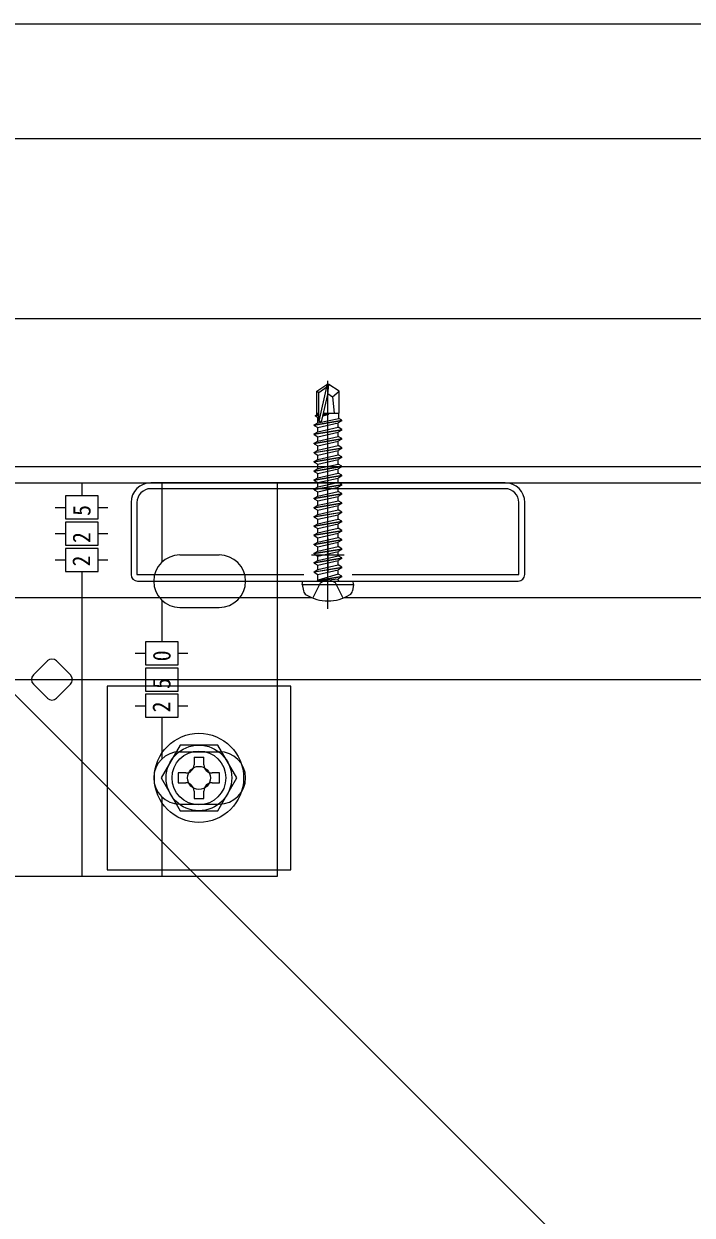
# Model space of a CAD drawing. Units: millimetres, scale not verified. Extents: x -876 to 875, y -1310 to 1303.
# Drawn here: x -212.6 to -110.7, y -386.7 to -205 of the extents above; entities that cross this region are included whole.
import ezdxf
from ezdxf.enums import TextEntityAlignment as Align

# ---------------------------------------------------------------- set-up
doc = ezdxf.new("R2010")
doc.units = ezdxf.units.MM
doc.header["$LTSCALE"] = 6
for name, color, linetype in [('0-2_YKK_11', 7, 'Continuous'), ('0-3_YKK_12', 2, 'Continuous'), ('0-4_YKK_13', 4, 'Continuous'), ('0-7_YSS_K', 3, 'Continuous')]:
    doc.layers.add(name, color=color, linetype=linetype)
doc.styles.add('ＭＳ ゴシック', font='')
doc.styles.get('ＭＳ ゴシック').set_extended_font_data('MS Gothic')

msp = doc.modelspace()

# ---------------------------------------------------------------- linework, layer by layer
at = {"layer": '0-2_YKK_11'}
for p, q in [((-139.228, -274.997), (-193.228, -274.997)), ((-139.228, -275.896), (-193.228, -275.896)), ((-196.228, -277.997), (-196.228, -288.997)), ((-136.228, -288.997), (-136.228, -277.997)), ((-166.228, -283.497), (-166.228, -288.497)), ((-168.728, -285.997), (-163.728, -285.997)), ((-195.228, -289.997), (-137.228, -289.997))]:
    msp.add_line(p, q, dxfattribs=at)
for points in [[(-195.328, -277.996), (-195.328, -288.997), (-169.921, -288.997)], [(-162.535, -288.997), (-137.128, -288.997), (-137.128, -277.996)]]:
    msp.add_lwpolyline(points, dxfattribs=at)
for centre, radius, start, end in [((-193.228, -277.997), 3, 90.00001, 179.99999), ((-193.228, -277.996), 2.1, 90.00001, 179.99999), ((-139.228, -277.997), 3, 0.00001, 89.99999), ((-139.228, -277.996), 2.1, 0.00001, 89.99999), ((-195.228, -288.997), 1, 180.00001, 269.99999), ((-137.228, -288.997), 1, 270.00001, 359.99999)]:
    msp.add_arc(centre, radius, start, end, dxfattribs=at)
at = {"layer": '0-3_YKK_12'}
for p, q in [((-316.228, -204.997), (183.924, -204.997)), ((-316.228, -204.997), (-116.228, -404.997)), ((678.772, -249.997), (-271.228, -249.997)), ((-248.728, -272.497), (11.272, -272.497)), ((-163.728, -292.497), (-63.728, -292.497))]:
    msp.add_line(p, q, dxfattribs=at)
for points in [[(-271.228, -274.997), (678.772, -274.997), (678.772, -249.997)], [(-248.728, -272.497), (-248.728, -274.997), (-248.728, -292.497), (-168.728, -292.497)]]:
    msp.add_lwpolyline(points, dxfattribs=at)
at = {"layer": '0-4_YKK_13'}
for p, q in [((-166.228, -294.197), (-166.228, -259.45)), ((-167.928, -261.042), (-166.378, -259.997)), ((-167.928, -264.397), (-167.928, -261.042)), ((-167.928, -261.042), (-167.628, -261.202)), ((-167.571, -265.606), (-166.378, -260.358)), ((-167.138, -265.503), (-166.228, -261.503)), ((-166.078, -259.997), (-166.378, -259.997)), ((-166.378, -260.358), (-166.378, -259.997)), ((-166.228, -261.503), (-166.228, -259.997)), ((-166.228, -261.503), (-166.078, -259.997)), ((-164.528, -261.042), (-166.078, -259.997)), ((-165.528, -261.897), (-164.528, -261.042)), ((-164.528, -264.397), (-164.528, -261.042)), ((-168.128, -264.747), (-167.628, -264.663)), ((-167.628, -264.763), (-168.128, -264.847)), ((-168.128, -264.847), (-167.778, -265.049)), ((-167.928, -264.397), (-167.628, -264.397)), ((-167.908, -264.62), (-167.908, -264.397)), ((-167.628, -264.587), (-167.908, -264.62)), ((-167.778, -265.049), (-167.628, -265.001)), ((-167.778, -265.829), (-167.778, -265.049)), ((-167.778, -265.829), (-164.548, -265.204)), ((-166.976, -264.793), (-166.07, -264.503)), ((-166.07, -264.503), (-166.944, -264.649)), ((-166.92, -264.545), (-166.07, -264.403)), ((-166.886, -264.397), (-164.528, -264.397)), ((-164.548, -265.204), (-164.548, -264.397)), ((-168.328, -266.147), (-164.128, -265.447)), ((-164.128, -265.547), (-168.328, -266.247)), ((-168.328, -266.247), (-167.778, -266.564)), ((-168.328, -267.547), (-164.128, -266.847)), ((-164.128, -266.947), (-168.328, -267.647)), ((-167.778, -266.564), (-164.678, -265.864)), ((-167.778, -267.229), (-164.678, -266.529)), ((-167.778, -267.229), (-167.778, -266.564)), ((-164.128, -265.547), (-164.678, -265.864)), ((-164.678, -266.529), (-164.678, -265.864)), ((-164.128, -266.947), (-164.678, -267.264)), ((-168.328, -267.647), (-167.778, -267.964)), ((-168.328, -268.947), (-164.128, -268.247)), ((-164.128, -268.347), (-168.328, -269.047)), ((-167.778, -267.964), (-164.678, -267.264)), ((-167.778, -268.629), (-164.678, -267.929)), ((-167.778, -268.629), (-167.778, -267.964)), ((-167.778, -269.364), (-164.678, -268.664)), ((-164.678, -267.929), (-164.678, -267.264)), ((-164.128, -268.347), (-164.678, -268.664)), ((-164.678, -269.329), (-164.678, -268.664)), ((-168.328, -269.047), (-167.778, -269.364)), ((-168.328, -270.347), (-164.128, -269.647)), ((-164.128, -269.747), (-168.328, -270.447)), ((-168.328, -270.447), (-167.778, -270.764)), ((-167.778, -270.029), (-164.678, -269.329)), ((-167.778, -270.029), (-167.778, -269.364)), ((-167.778, -270.764), (-164.678, -270.064)), ((-164.128, -269.747), (-164.678, -270.064)), ((-164.678, -270.729), (-164.678, -270.064)), ((-164.128, -271.147), (-168.328, -271.847)), ((-168.328, -271.747), (-167.778, -271.429)), ((-168.328, -271.847), (-168.328, -271.747)), ((-168.328, -271.847), (-167.778, -272.164)), ((-167.778, -271.429), (-164.678, -270.729)), ((-167.778, -271.429), (-167.778, -270.764)), ((-167.778, -272.829), (-164.678, -272.129)), ((-164.128, -271.147), (-164.678, -271.464)), ((-164.678, -272.129), (-164.678, -271.464)), ((-164.128, -271.147), (-164.128, -271.047)), ((-164.128, -272.547), (-164.128, -272.447)), ((-164.128, -272.547), (-168.328, -273.247)), ((-168.328, -273.147), (-167.778, -272.829)), ((-168.328, -273.247), (-168.328, -273.147)), ((-168.328, -273.247), (-167.778, -273.564)), ((-164.128, -273.947), (-168.328, -274.647)), ((-168.328, -274.547), (-167.778, -274.229)), ((-167.778, -274.229), (-164.678, -273.529)), ((-167.778, -274.964), (-164.678, -274.264)), ((-164.128, -272.547), (-164.678, -272.864)), ((-164.678, -273.529), (-164.678, -272.864)), ((-164.128, -273.947), (-164.678, -274.264)), ((-164.678, -274.929), (-164.678, -274.264)), ((-164.128, -273.947), (-164.128, -273.847)), ((-314.928, -274.997), (-173.928, -274.997)), ((-203.728, -274.997), (-203.728, -276.997)), ((-203.728, -275.962), (-203.728, -276.997)), ((-191.528, -274.997), (-191.528, -287.092)), ((-168.328, -274.647), (-168.328, -274.547)), ((-168.328, -274.647), (-167.778, -274.964)), ((-168.328, -275.947), (-164.128, -275.247)), ((-164.128, -275.347), (-168.328, -276.047)), ((-168.328, -275.947), (-167.778, -275.629)), ((-168.328, -276.047), (-168.328, -275.947)), ((-168.328, -276.047), (-167.778, -276.364)), ((-164.128, -275.347), (-164.678, -275.664)), ((-164.678, -276.329), (-164.678, -275.664)), ((-164.128, -275.347), (-164.128, -275.247)), ((-164.128, -276.747), (-168.328, -277.447)), ((-168.328, -277.347), (-167.778, -277.029)), ((-168.328, -277.447), (-167.778, -277.764)), ((-167.778, -277.029), (-164.678, -276.329)), ((-167.778, -277.764), (-164.678, -277.064)), ((-167.778, -278.429), (-167.778, -277.764)), ((-164.128, -276.647), (-164.678, -276.329)), ((-164.128, -276.747), (-164.678, -277.064)), ((-164.128, -278.047), (-164.678, -277.729)), ((-164.128, -276.747), (-164.128, -276.647)), ((-207.788, -278.747), (-206.228, -278.747)), ((-201.228, -278.747), (-199.753, -278.747)), ((-164.128, -278.147), (-168.328, -278.847)), ((-168.328, -278.747), (-167.778, -278.429)), ((-168.328, -278.847), (-167.778, -279.164)), ((-164.128, -279.547), (-168.328, -280.247)), ((-167.778, -278.429), (-166.228, -278.079)), ((-167.778, -279.164), (-164.678, -278.464)), ((-167.778, -279.829), (-167.778, -279.164)), ((-167.778, -279.829), (-166.228, -279.479)), ((-164.128, -278.147), (-164.678, -278.464)), ((-164.128, -279.447), (-164.678, -279.129)), ((-164.128, -279.547), (-164.678, -279.864)), ((-164.128, -278.147), (-164.128, -278.047)), ((-164.128, -279.547), (-164.128, -279.447)), ((-168.328, -280.147), (-167.778, -279.829)), ((-168.328, -280.247), (-167.778, -280.564)), ((-164.128, -280.947), (-168.328, -281.647)), ((-168.328, -281.547), (-167.778, -281.229)), ((-167.778, -280.564), (-164.678, -279.864)), ((-167.778, -281.229), (-167.778, -280.564)), ((-167.778, -281.229), (-166.228, -280.879)), ((-167.778, -281.964), (-164.678, -281.264)), ((-164.128, -280.847), (-164.678, -280.529)), ((-164.128, -280.947), (-164.678, -281.264)), ((-164.678, -281.929), (-164.678, -281.264)), ((-164.128, -280.947), (-164.128, -280.847)), ((-207.788, -282.747), (-206.228, -282.747)), ((-201.228, -282.747), (-199.753, -282.747)), ((-168.328, -281.647), (-167.778, -281.964)), ((-168.328, -282.947), (-164.128, -282.247)), ((-164.128, -282.347), (-168.328, -283.047)), ((-168.328, -283.047), (-168.328, -282.947)), ((-168.328, -283.047), (-167.778, -283.364)), ((-167.778, -282.629), (-167.778, -281.964)), ((-167.778, -283.364), (-164.678, -282.664)), ((-167.778, -284.029), (-167.778, -283.364)), ((-166.228, -282.279), (-164.678, -281.929)), ((-164.128, -282.247), (-164.678, -281.929)), ((-164.128, -282.347), (-164.678, -282.664)), ((-164.678, -283.329), (-164.678, -282.664)), ((-164.128, -283.647), (-164.678, -283.329)), ((-164.128, -282.347), (-164.128, -282.247)), ((-168.328, -284.347), (-164.128, -283.647)), ((-164.128, -283.747), (-168.328, -284.447)), ((-168.328, -284.447), (-168.328, -284.347)), ((-168.328, -284.447), (-167.778, -284.764)), ((-168.328, -285.747), (-164.128, -285.047)), ((-164.128, -285.147), (-168.328, -285.847)), ((-167.778, -284.764), (-164.678, -284.064)), ((-167.778, -285.429), (-167.778, -284.764)), ((-164.128, -283.747), (-164.678, -284.064)), ((-164.678, -284.729), (-164.678, -284.064)), ((-164.128, -285.047), (-164.678, -284.729)), ((-164.128, -285.147), (-164.678, -285.464)), ((-164.128, -283.747), (-164.128, -283.647)), ((-164.128, -285.147), (-164.128, -285.047)), ((-207.788, -286.747), (-206.228, -286.747)), ((-201.228, -286.747), (-199.753, -286.747)), ((-188.778, -285.997), (-182.778, -285.997)), ((-168.328, -285.847), (-168.328, -285.747)), ((-168.328, -285.847), (-167.778, -286.164)), ((-168.328, -287.147), (-164.128, -286.447)), ((-164.128, -286.547), (-168.328, -287.247)), ((-167.778, -286.164), (-164.678, -285.464)), ((-167.778, -286.829), (-167.778, -286.164)), ((-167.778, -287.564), (-164.678, -286.864)), ((-164.678, -286.129), (-164.678, -285.464)), ((-164.128, -286.447), (-164.678, -286.129)), ((-164.128, -286.547), (-164.678, -286.864)), ((-164.678, -287.529), (-164.678, -286.864)), ((-164.128, -286.547), (-164.128, -286.447)), ((-203.728, -288.45), (-203.728, -289.621)), ((-203.728, -288.497), (-203.728, -334.997)), ((-168.328, -287.247), (-168.328, -287.147)), ((-168.328, -287.247), (-167.778, -287.564)), ((-168.328, -288.547), (-164.128, -287.847)), ((-164.128, -287.947), (-168.328, -288.647)), ((-168.328, -288.547), (-167.778, -288.229)), ((-168.328, -288.647), (-168.328, -288.547)), ((-168.328, -288.647), (-167.778, -288.964)), ((-167.778, -288.229), (-164.678, -287.529)), ((-167.778, -288.229), (-167.778, -287.564)), ((-167.778, -288.964), (-164.678, -288.264)), ((-164.128, -287.847), (-164.678, -287.529)), ((-164.128, -287.947), (-164.678, -288.264)), ((-164.678, -288.929), (-164.678, -288.264)), ((-164.128, -287.947), (-164.128, -287.847)), ((-170.14, -290.497), (-170.052, -289.997)), ((-170.14, -290.497), (-169.968, -291.471)), ((-170.14, -290.497), (-162.316, -290.497)), ((-170.052, -289.997), (-162.405, -289.997)), ((-167.778, -289.797), (-167.778, -288.964)), ((-164.678, -288.929), (-167.728, -289.847)), ((-167.728, -289.847), (-164.128, -289.247)), ((-164.128, -289.347), (-167.728, -289.947)), ((-167.728, -289.947), (-164.678, -289.664)), ((-167.728, -289.947), (-167.728, -289.847)), ((-164.128, -289.247), (-164.678, -288.929)), ((-164.128, -289.347), (-164.678, -289.664)), ((-164.678, -289.797), (-164.678, -289.664)), ((-164.128, -289.347), (-164.128, -289.247)), ((-164.128, -289.347), (-164.128, -289.247)), ((-162.316, -290.497), (-162.488, -291.471)), ((-162.316, -290.497), (-162.405, -289.997)), ((-191.528, -292.901), (-191.528, -299.247)), ((-188.778, -293.997), (-182.778, -293.997)), ((-191.528, -297.247), (-191.528, -299.247)), ((-191.528, -298.212), (-191.528, -299.247)), ((-195.588, -300.997), (-194.028, -300.997)), ((-189.028, -300.997), (-187.553, -300.997)), ((-211.107, -304.289), (-208.985, -302.168)), ((-207.571, -302.168), (-205.45, -304.289)), ((-205.157, -304.997), (-173.928, -304.997)), ((-195.588, -304.997), (-194.028, -304.997)), ((-189.028, -304.997), (-187.553, -304.997)), ((-208.985, -307.825), (-211.107, -305.704)), ((-205.45, -305.704), (-207.571, -307.825)), ((-195.588, -308.997), (-194.028, -308.997)), ((-189.028, -308.997), (-187.553, -308.997)), ((-191.528, -310.747), (-191.528, -317.092)), ((-191.528, -310.747), (-191.528, -311.917)), ((-188.778, -315.997), (-182.778, -315.997)), ((-186.628, -316.847), (-186.628, -317.997)), ((-186.628, -316.847), (-185.128, -316.847)), ((-185.128, -317.997), (-185.128, -316.847)), ((-189.028, -319.247), (-189.028, -320.747)), ((-187.878, -319.247), (-189.028, -319.247)), ((-182.728, -319.247), (-183.878, -319.247)), ((-182.728, -320.747), (-182.728, -319.247)), ((-189.028, -320.747), (-187.878, -320.747)), ((-183.878, -320.747), (-182.728, -320.747)), ((-191.528, -322.901), (-191.528, -334.997)), ((-186.628, -321.997), (-186.628, -323.147)), ((-188.778, -323.997), (-182.778, -323.997))]:
    msp.add_line(p, q, dxfattribs=at)
for points in [[(-167.628, -265.448), (-167.628, -261.202), (-166.378, -260.358)], [(-166.228, -261.396), (-165.528, -261.897), (-165.278, -264.397)], [(-168.128, -264.847), (-168.128, -264.747), (-167.908, -264.62)], [(-166.07, -264.503), (-166.07, -264.403), (-166.91, -264.502)], [(-164.128, -265.547), (-164.128, -265.447), (-164.548, -265.204)], [(-168.328, -266.247), (-168.328, -266.147), (-167.778, -265.829)], [(-164.128, -266.947), (-164.128, -266.847), (-164.678, -266.529)], [(-168.328, -267.647), (-168.328, -267.547), (-167.778, -267.229)], [(-168.328, -269.047), (-168.328, -268.947), (-167.778, -268.629)], [(-164.128, -268.347), (-164.128, -268.247), (-164.678, -267.929)], [(-168.328, -270.447), (-168.328, -270.347), (-167.778, -270.029)], [(-164.128, -269.747), (-164.128, -269.647), (-164.678, -269.329)], [(-168.328, -271.747), (-164.128, -271.047), (-164.678, -270.729)], [(-168.328, -273.147), (-164.128, -272.447), (-164.678, -272.129)], [(-167.778, -272.829), (-167.778, -272.164), (-164.678, -271.464)], [(-168.328, -274.547), (-164.128, -273.847), (-164.678, -273.529)], [(-167.778, -274.229), (-167.778, -273.564), (-164.678, -272.864)], [(-314.928, -274.997), (-314.928, -334.997), (-173.928, -334.997), (-173.928, -274.997)], [(-167.778, -275.629), (-164.977, -274.997), (-164.678, -274.929)], [(-167.778, -275.629), (-167.778, -274.997), (-167.778, -274.964)], [(-167.778, -277.029), (-167.778, -276.364), (-164.678, -275.664)], [(-164.128, -275.247), (-164.561, -274.997), (-164.678, -274.929)], [(-168.328, -277.447), (-168.328, -277.347), (-164.128, -276.647)], [(-166.228, -278.079), (-164.678, -277.729), (-164.678, -277.064)], [(-168.328, -278.847), (-168.328, -278.747), (-164.128, -278.047)], [(-168.328, -280.247), (-168.328, -280.147), (-164.128, -279.447)], [(-166.228, -279.479), (-164.678, -279.129), (-164.678, -278.464)], [(-168.328, -281.647), (-168.328, -281.547), (-164.128, -280.847)], [(-166.228, -280.879), (-164.678, -280.529), (-164.678, -279.864)], [(-168.328, -282.947), (-167.778, -282.629), (-166.228, -282.279)], [(-168.328, -284.347), (-167.778, -284.029), (-164.678, -283.329)], [(-168.328, -285.747), (-167.778, -285.429), (-164.678, -284.729)], [(-168.328, -287.147), (-167.778, -286.829), (-164.678, -286.129)], [(-168.528, -292.576), (-167.373, -290.259), (-166.228, -289.651)], [(-163.928, -292.576), (-165.083, -290.259), (-166.228, -289.651)], [(-186.628, -323.147), (-185.128, -323.147), (-185.128, -321.997)]]:
    msp.add_lwpolyline(points, dxfattribs=at)
for points in [[(-201.228, -280.497), (-201.228, -276.997), (-206.228, -276.997), (-206.228, -280.497)], [(-201.228, -284.497), (-201.228, -280.997), (-206.228, -280.997), (-206.228, -284.497)], [(-201.228, -288.497), (-201.228, -284.997), (-206.228, -284.997), (-206.228, -288.497)], [(-189.028, -302.747), (-189.028, -299.247), (-194.028, -299.247), (-194.028, -302.747)], [(-189.028, -306.747), (-189.028, -303.247), (-194.028, -303.247), (-194.028, -306.747)], [(-199.878, -333.997), (-171.878, -333.997), (-171.878, -305.997), (-199.878, -305.997)], [(-189.028, -310.747), (-189.028, -307.247), (-194.028, -307.247), (-194.028, -310.747)], [(-188.765, -314.997), (-191.652, -319.997), (-188.765, -324.997), (-182.991, -324.997), (-180.105, -319.997), (-182.991, -314.997)]]:
    msp.add_lwpolyline(points, close=True, dxfattribs=at)
for radius in [6.8, 5, 4.1, 1.75]:
    msp.add_circle((-185.878, -319.997), radius, dxfattribs=at)
for centre, radius, start, end in [((-167.38, -265.448), 0.248, 180, 347.19096), ((-188.778, -289.997), 4, 90, 270), ((-182.778, -289.997), 4, 270, 90), ((-167.978, -289.797), 0.2, 270, 0), ((-164.478, -289.797), 0.2, 180, 270), ((-169.082, -291.315), 0.9, 190, 239.36409), ((-166.228, -286.497), 6.5, 239.36409, 300.63591), ((-163.375, -291.315), 0.9, 300.63591, 350), ((-208.278, -302.875), 1, 45, 135), ((-210.4, -304.997), 1, 135, 225), ((-206.157, -304.997), 1, 315, 45), ((-208.278, -307.118), 1, 225, 315), ((-188.778, -319.997), 4, 90, 270), ((-182.778, -319.997), 4, 270, 90), ((-187.878, -317.997), 1.25, 270, 0), ((-183.878, -317.997), 1.25, 180, 270), ((-187.878, -321.997), 1.25, 0, 90), ((-183.878, -321.997), 1.25, 90, 180)]:
    msp.add_arc(centre, radius, start, end, dxfattribs=at)
at = {"layer": '0-7_YSS_K'}
for p, q in [((-298.728, -222.497), (805, -222.497)), ((-216.228, -304.997), (808, -304.997))]:
    msp.add_line(p, q, dxfattribs=at)

# ---------------------------------------------------------------- texts
at = {"layer": '0-4_YKK_13', "style": 'ＭＳ ゴシック', "width": 0.9}
for s, p in [('5', (-201.588, -280.039)), ('2', (-201.607, -284.176)), ('2', (-201.646, -287.752)), ('0', (-189.388, -302.214)), ('5', (-189.407, -306.426)), ('2', (-189.446, -310.002))]:
    msp.add_text(s, height=2.711, rotation=90, dxfattribs=at).set_placement(p, align=Align.BOTTOM_LEFT)

doc.saveas('drawing.dxf')
